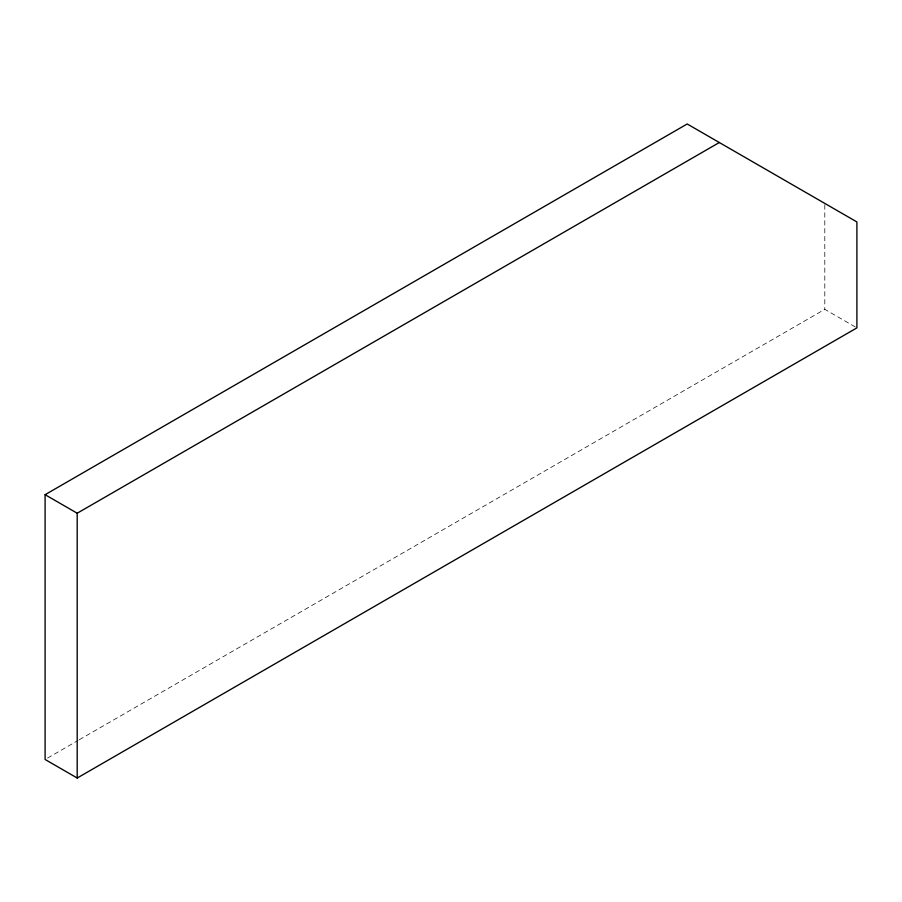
<?xml version="1.0" encoding="UTF-8"?>
<svg xmlns="http://www.w3.org/2000/svg" width="902" height="902" viewBox="0 0 902 902"><rect width="100%" height="100%" fill="white"/><g stroke="black" fill="none" stroke-linecap="round" stroke-linejoin="round"><path stroke-width="0.68" stroke-dasharray="4.51 3.38" d="M47.535 758.075L78.046 740.463M79.263 739.764L824.8 309.341L856.9 327.877M824.8 204.81L824.8 309.341"/><path stroke-width="1.35" d="M45.1 494.691L687.2 123.98L856.9 221.948L856.9 327.877L77.2 778.02L45.1 759.484L45.1 494.691L77.2 513.227L719.311 142.516M77.2 513.227L77.2 778.02"/></g></svg>
